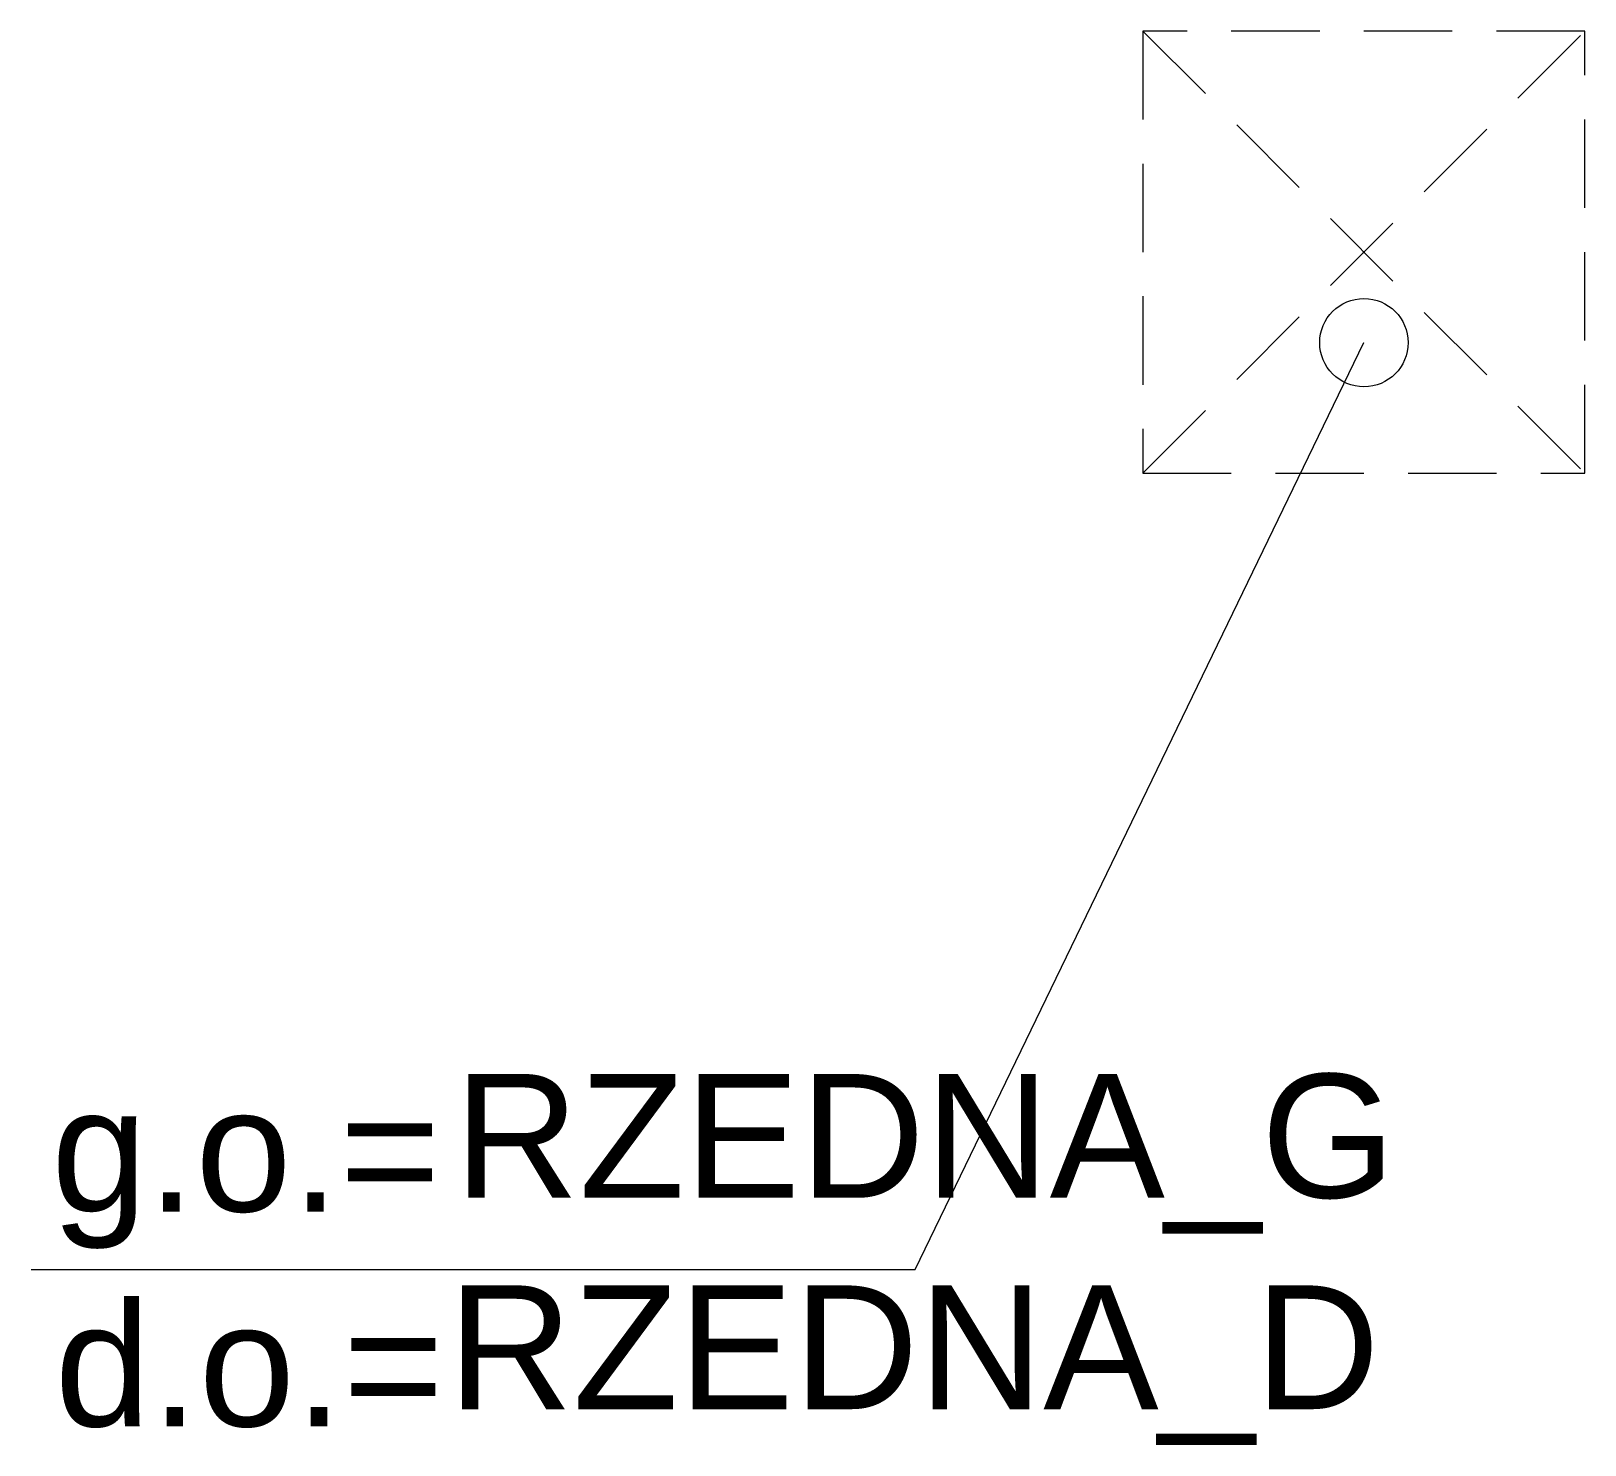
# Model space of a CAD drawing. Header units: millimetres. Extents: x -629 to 250, y -550 to 250.
import ezdxf
from ezdxf.enums import TextEntityAlignment as Align

# ---------------------------------------------------------------- set-up
doc = ezdxf.new("R2010")
doc.units = ezdxf.units.MM
doc.header["$LTSCALE"] = 10
doc.header["$MEASUREMENT"] = 0
doc.linetypes.add('DASHED', pattern=[0.75, 0.5, -0.25])
doc.layers.get('Defpoints').update_dxf_attribs({"color": 2, "lineweight": 50})
for name, color, linetype, lineweight in [('G-Cienka', 4, 'Continuous', 9), ('G-Opisy', 2, 'Continuous', 18), ('G-Przerywana', 8, 'DASHED', 15)]:
    doc.layers.add(name, color=color, linetype=linetype, lineweight=lineweight)
doc.styles.add('Arial-GG', font='arial.ttf')
doc.dimstyles.new('e-cad_1_50_[mm]', dxfattribs={"dimscale": 50, "dimtxt": 2, "dimasz": 1.8, "dimexe": 1.5, "dimexo": 0, "dimgap": 0.6, "dimtad": 1, "dimdec": 1, "dimrnd": 1, "dimtxsty": 'Arial-GG', "dimblk": 'OBLIQUE', "dimcen": 0, "dimdle": 1, "dimclrd": 4, "dimclre": 4, "dimclrt": 7, "dimadec": 1, "dimazin": 0, "dimtfac": 1, "dimtdec": 1, "dimtix": 1, "dimtmove": 0, "dimatfit": 2, "dimfxl": 1.5, "dimfxlon": 1, "dimlwd": -1, "dimlwe": -1, "dimarcsym": 0})

# ---------------------------------------------------------------- blocks, each defined once
blk = doc.blocks.new('*D1')
at = {"layer": 'Defpoints', "color": 0, "ltscale": 2}
blk.add_point((125, 73.79), dxfattribs=at)
blk.add_point((125, 73.79), dxfattribs=at)
blk.add_point((125, 73.79), dxfattribs=at)
at = {"layer": 'G-Opisy', "color": 4, "ltscale": 2}
for p, q in [((-128.86, -450.45), (125, 73.79)), ((125, 73.79), (125, 73.79)), ((-628.86, -450.45), (-128.86, -450.45))]:
    blk.add_line(p, q, dxfattribs=at)

msp = doc.modelspace()

# ---------------------------------------------------------------- linework, layer by layer
at = {"ltscale": 2}
msp.add_point((125, 125), dxfattribs=at)
at = {"layer": 'G-Cienka', "ltscale": 0.8}
msp.add_circle((125, 73.79), 25, dxfattribs=at)
at = {"layer": 'G-Przerywana', "ltscale": 10}
msp.add_lwpolyline([(0, 0), (250, 0), (250, 250), (0, 250)], close=True, dxfattribs=at)
for points in [[(0, 250), (250, 0)], [(0, 0), (250, 250)]]:
    msp.add_lwpolyline(points, dxfattribs=at)

# ---------------------------------------------------------------- texts
at = {"layer": 'G-Opisy', "ltscale": 2, "char_height": 70, "width": 390.8195, "attachment_point": 3, "style": 'Arial-GG'}
for s, insert in [('g.o.=', (-397.27, -347.58)), ('d.o.=', (-395.34, -469.06))]:
    msp.add_mtext(s, dxfattribs=dict(at, insert=insert))
at = {"layer": 'G-Opisy', "ltscale": 2, "style": 'Arial-GG'}
for tag, text, p in [('RZEDNA_G', '-0,50', (-389.54, -339.8)), ('RZEDNA_D', '-1,00', (-393.11, -459.35))]:
    msp.add_attdef(tag, text=text, height=70, dxfattribs=at).set_placement(p, align=Align.TOP_LEFT)

# ---------------------------------------------------------------- dimensions: what is measured, and where the dimension line sits
at = {"layer": 'G-Opisy', "ltscale": 2}
dim = msp.add_linear_dim(base=(125, 73.79), p1=(125, 73.79), p2=(125, 73.79), text=' ', dimstyle='e-cad_1_50_[mm]', override={"dimscale": 50, "dimasz": 0, "dimgap": 5, "dimsah": 1, "dimdle": 6, "dimse1": 1, "dimse2": 1, "dimsd1": 1, "dimtmove": 1}, dxfattribs=at)
dim.commit()
dim.dimension.update_dxf_attribs({"geometry": '*D1', "text_midpoint": (-378.86, -450.45), "dimtype": 128})

doc.saveas('drawing.dxf')
